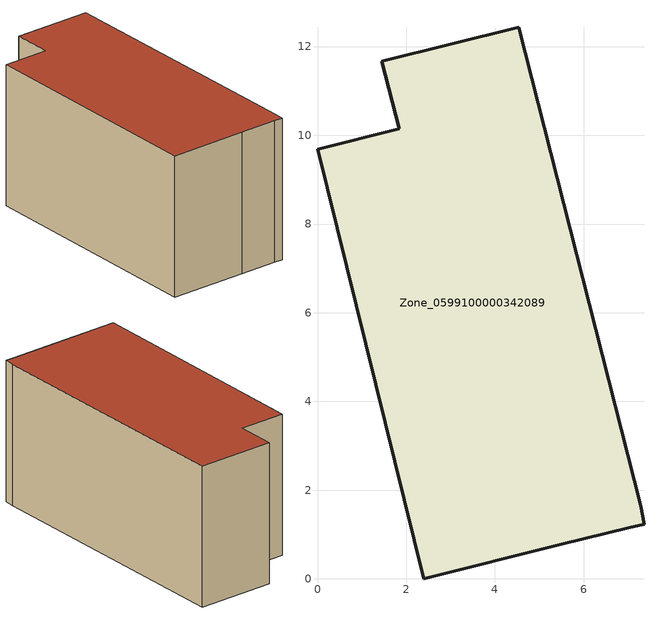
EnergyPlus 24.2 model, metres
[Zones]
Zone_0599100000342089
 floor ground (C_G): 5.5,0.79 2.39,0 0,9.68 1.84,10.15 1.45,11.67 4.54,12.44 7.29,1.65 7.36,1.23 7.02,1.16 z0
 wall outside (C_F): 2.39,0 5.5,0.79 7.02,1.16 7.36,1.23 7.29,1.65 4.54,12.44 1.45,11.67 1.84,10.15 0,9.68 2.39,0 z0:5.82
 roof outside (C_R): 7.36,1.23 7.29,1.65 4.54,12.44 1.45,11.67 1.84,10.15 0,9.68 2.39,0 5.5,0.79 7.02,1.16 z5.82
[BUILDING]
Pand.0599100000342089: North Axis=0; Terrain=City; Loads Convergence Tolerance Value=0.04; Temperature Convergence Tolerance Value=0.4; Solar Distribution=FullExterior; Maximum Number of Warmup Days=25; Minimum Number of Warmup Days=1
[Site:Location]
Rotterdam.The.Hague.AP_ZH_NLD Design_Conditions: Latitude=51.96; Longitude=4.45; Time Zone=1; Elevation=-4.5
[SITE:GROUNDTEMPERATURE:BUILDINGSURFACE]
18, 18, 18, 18, 18, 18, 18, 18, 18, 18, 18, 18
[MATERIAL] Thermal Absorptance=0.9; Solar Absorptance=0.7; Visible Absorptance=0.7
Name | Roughness | Thickness | Conductivity | Density | Specific Heat
G.TI.1992-2005 | MediumSmooth | 0.15 | 0.06 | 540 | 1210
F.TI.1992-2005 | Rough | 0.3 | 0.12 | 1920 | 840
R.TI.1992-2005 | MediumRough | 0.2 | 0.08 | 1500 | 1000
[CONSTRUCTION]
C_G: G.TI.1992-2005
C_F: F.TI.1992-2005
C_R: R.TI.1992-2005
[ZONE]
Zone_0599100000342089: Type=1; Multiplier=1; Ceiling Height=Autocalculate; Volume=Autocalculate; Floor Area=autocalculate; Part of Total Floor Area=Yes
[ZONEINFILTRATION:DESIGNFLOWRATE]
Infil_Zone_0599100000342089: Zone or ZoneList or Space or SpaceList=Zone_0599100000342089; Schedule=AlwaysOn; Design Flow Rate Calculation Method=Flow/Area; Flow Rate per Floor Area=0.0015; Constant Term Coefficient=1; Temperature Term Coefficient=0; Velocity Term Coefficient=0; Velocity Squared Term Coefficient=0
[HVACTEMPLATE:ZONE:IDEALLOADSAIRSYSTEM]
Zone_0599100000342089: Maximum Heating Supply Air Temperature=50; Minimum Cooling Supply Air Temperature=13; Maximum Heating Supply Air Humidity Ratio=0.0156; Minimum Cooling Supply Air Humidity Ratio=0.0077; Heating Limit=NoLimit; Cooling Limit=NoLimit; Dehumidification Control Type=ConstantSensibleHeatRatio; Cooling Sensible Heat Ratio=0.7; Dehumidification Setpoint=60; Humidification Control Type=None; Humidification Setpoint=30; Outdoor Air Method=None; Outdoor Air Flow Rate per Person=0.00944; Outdoor Air Flow Rate per Zone Floor Area=0; Outdoor Air Flow Rate per Zone=0; Demand Controlled Ventilation Type=None; Outdoor Air Economizer Type=NoEconomizer; Heat Recovery Type=None; Sensible Heat Recovery Effectiveness=0.7; Latent Heat Recovery Effectiveness=0.65
[ZONECONTROL:THERMOSTAT]
ThermostatControl_Zone_0599100000342089: Zone or ZoneList=Zone_0599100000342089; Control Type Schedule=DualSetpointControlType; Control 1=Thermostat_Zone_0599100000342089; Temperature Difference Between Cutout And Setpoint=0
[THERMOSTATSETPOINT:DUALSETPOINT]
Thermostat_Zone_0599100000342089: Heating Setpoint Temperature Schedule=HeatingSetpoint_Zone_0599100000342089; Cooling Setpoint Temperature Schedule=CoolingSetpoint_Zone_0599100000342089
[SCHEDULE:COMPACT]
HeatingSetpoint_Zone_0599100000342089: Through: 12/31, For: AllDays, Until: 24:00, 21
CoolingSetpoint_Zone_0599100000342089: Through: 12/31, For: AllDays, Until: 24:00, 24
DualSetpointControlType: Through: 12/31, For: AllDays, Until: 24:00, 4
AlwaysOn: Through: 12/31, For: AllDays, Until: 24:00, 1
